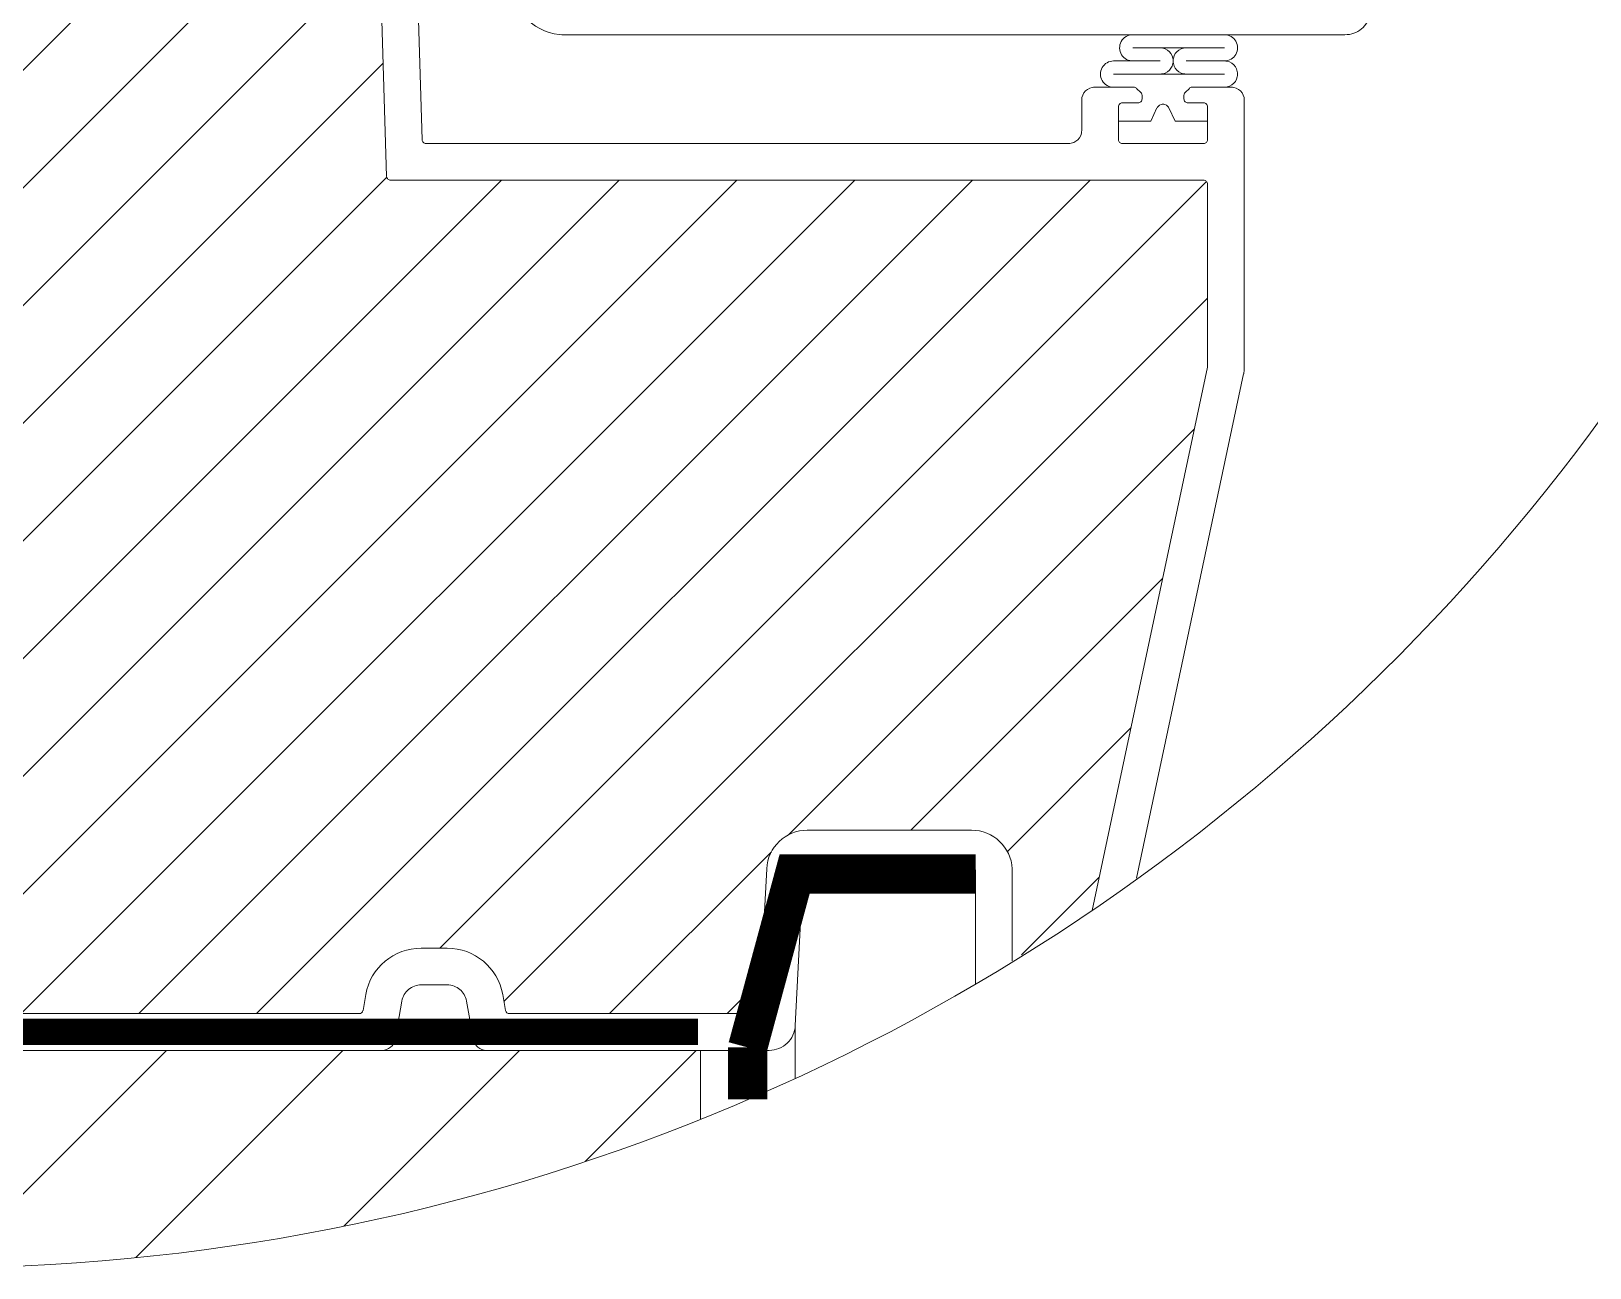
# Model space of a CAD drawing. Header units: millimetres. Extents: x 446 to 2479, y 3132 to 6007.
# Drawn here: x 905.1 to 1142.9, y 4570.7 to 4759.5 of the extents above; entities that cross this region are included whole.
import ezdxf
from ezdxf.xclip import XClip

# ---------------------------------------------------------------- set-up
doc = ezdxf.new("R2010")
doc.units = ezdxf.units.MM
doc.header["$LTSCALE"] = 30
doc.header["$XCLIPFRAME"] = 0
doc.linetypes.add('DASHED2', pattern=[0.375, 0.25, -0.125])
for name, color, linetype, lineweight in [('CONSTRUCTION', 40, 'Continuous', 20), ('FAKRO TEXT', 80, 'Continuous', 9), ('FAKRO WINDOW', 7, 'Continuous', 20)]:
    doc.layers.add(name, color=color, linetype=linetype, lineweight=lineweight)

# ---------------------------------------------------------------- blocks, each defined once
blk = doc.blocks.new('A$C618D56B3')
at = {"layer": 'FAKRO WINDOW'}
h = blk.add_hatch(dxfattribs=at)
h.set_pattern_fill('ANSI31', color=256, scale=2)
h.set_pattern_definition([(45, (-2342.7873, -8688.7484), (-4.490128, 4.490128), [])])
h.paths.add_polyline_path([(50.78, 217.89), (50.78, 273.39), (50.88, 273.15), (51, 273.56), (51.08, 273.86), (51.1, 273.93), (51.63, 273.93), (51.7, 273.76), (51.82, 273.31), (51.86, 273.12), (51.94, 273.33), (52.03, 273.71), (52.08, 273.85), (52.08, 273.85), (52.1, 273.93), (52.07, 273.93), (52.06, 273.93), (52.04, 273.96), (52, 274.03), (51.98, 274.15), (51.95, 274.3), (51.9, 274.57), (51.87, 274.81), (51.76, 275.75), (51.67, 276.24), (51.64, 276.37), (51.56, 276.65), (51.5, 276.84), (51.43, 277.12), (51.39, 277.34), (51.25, 276.88), (51.18, 276.59), (51.15, 276.51), (50.78, 276.51), (50.78, 306.78), (50.78, 308.68, -0.414214), (51.08, 308.98), (83.14, 308.98, -0.405042), (83.44, 308.69), (86.05, 225.67, 0.405042), (86.35, 225.38), (148.37, 225.38, -0.414214), (148.67, 225.08), (148.67, 211.11), (138.67, 164.02, -0.354119), (138.37, 163.78), (134.08, 163.78, -0.414072), (133.78, 164.08), (133.78, 172.52, 0.429347), (130.68, 175.78), (118.14, 175.78, 0.39896), (115.05, 172.84), (114.48, 162.06, -0.39896), (114.18, 161.78), (95.42, 161.78, -0.363402), (95.12, 162.03), (94.91, 163.23, 0.363402), (90.67, 166.78), (88.69, 166.78, 0.363402), (84.46, 163.23), (84.25, 162.03, -0.363402), (83.95, 161.78), (48.48, 161.78), (25.16, 161.78), (25.06, 162.05), (25.82, 162.56), (26.21, 162.88), (25.79, 162.91), (24.87, 162.81), (24.79, 162.8), (24.38, 163.94), (24.56, 164.07), (25.18, 164.47), (25.52, 164.77), (25.07, 164.78), (24.24, 164.69), (24.12, 164.68), (23.71, 165.82), (23.76, 165.86), (24.53, 166.37), (24.74, 166.56), (24.68, 166.66), (24.35, 166.66), (23.56, 166.56), (23.44, 166.56), (23.03, 167.7), (24.11, 168.42), (23.98, 168.54), (23.63, 168.54), (22.89, 168.44), (22.76, 168.43), (22.35, 169.57), (22.84, 169.91), (23.45, 170.32), (23.28, 170.43), (22.91, 170.42), (22.07, 170.33), (21.67, 171.46), (22.79, 172.21), (22.58, 172.31), (22.18, 172.29), (21.4, 172.21), (21, 173.34), (22.12, 174.11), (21.88, 174.2), (21.45, 174.16), (20.73, 174.09), (20.42, 174.94), (27.89, 177.66, 0.315299), (28.08, 177.94), (28.08, 190.73, -0.176327), (28.15, 190.92)])
h.paths.add_polyline_path([(56.6, 276.51), (56.56, 276.62), (56.56, 276.63)], flags=0)
h.paths.add_polyline_path([(56.45, 276.99), (56.46, 276.99), (56.46, 276.97)], flags=16)
h.paths.add_polyline_path([(56.65, 273.93), (56.63, 274), (56.65, 273.93)], flags=16)
h.paths.add_polyline_path([(61.95, 273.43), (62.06, 273.78), (62.1, 273.93), (62.29, 273.93), (65.62, 275.22), (62.29, 276.51), (61.61, 276.51), (61.53, 276.72), (61.44, 277.11), (61.44, 277.07), (61.42, 277.17), (61.36, 277.3), (61.2, 276.68), (61.13, 276.51), (60.6, 276.51), (60.57, 276.57), (60.53, 276.77), (60.48, 276.91), (60.42, 277.17), (60.36, 277.3), (60.25, 276.85), (60.24, 276.82), (60.15, 276.51), (59.6, 276.51), (59.52, 276.77), (59.48, 276.94), (59.41, 277.2), (59.35, 277.28), (59.3, 277.04), (59.2, 276.67), (59.14, 276.51), (58.6, 276.5), (58.58, 276.56), (58.53, 276.75), (58.47, 276.95), (58.43, 277.13), (58.37, 277.31), (58.32, 277.13), (58.25, 276.85), (58.24, 276.83), (58.15, 276.51), (57.6, 276.51), (57.51, 276.81), (57.48, 276.94), (57.38, 277.32), (57.32, 277.13), (57.28, 276.94), (57.17, 276.59), (57.17, 276.59), (57.15, 276.51), (56.51, 276.51), (56.54, 276.23), (56.59, 275.6), (56.66, 274.7), (56.72, 274.09), (56.79, 273.49), (56.77, 273.53), (56.82, 273.31), (56.87, 273.13), (56.93, 273.31), (56.99, 273.57), (57.02, 273.63), (57.09, 273.93), (57.64, 273.93), (57.72, 273.69), (57.77, 273.47), (57.83, 273.27), (57.88, 273.14), (58.05, 273.77), (58.12, 273.93), (58.65, 273.93), (58.67, 273.87), (58.71, 273.68), (58.77, 273.52), (58.83, 273.25), (58.84, 273.26), (58.87, 273.13), (58.93, 273.31), (59, 273.59), (59.01, 273.61), (59.1, 273.93), (59.64, 273.93), (59.72, 273.71), (59.81, 273.33), (59.8, 273.37), (59.81, 273.33), (59.81, 273.36), (59.84, 273.24), (59.89, 273.15), (59.93, 273.31), (60.05, 273.77), (60.12, 273.93), (60.65, 273.93), (60.68, 273.85), (60.71, 273.7), (60.79, 273.46), (60.82, 273.31), (60.88, 273.11), (61, 273.57), (61.1, 273.93), (61.65, 273.93), (61.74, 273.62), (61.78, 273.47), (61.87, 273.12), (61.93, 273.31)], flags=16)
h.paths.add_polyline_path([(60.79, 273.47), (60.76, 273.69), (60.71, 274.21), (60.65, 274.83), (60.58, 275.73), (60.53, 276.34), (60.46, 276.95), (60.45, 277.03), (60.48, 276.83), (60.53, 276.34), (60.58, 275.73), (60.65, 274.83), (60.71, 274.21), (60.78, 273.54)], flags=0)
h.paths.add_polyline_path([(62.04, 273.89), (62, 274.03), (62.05, 273.91)], flags=0)
h.paths.add_polyline_path([(59.52, 276.45), (59.47, 276.9), (59.46, 276.97), (59.5, 276.61)], flags=0)
h.paths.add_polyline_path([(61.24, 276.41), (61.17, 276.59), (61.14, 276.51), (61.18, 276.51), (61.19, 276.5), (61.21, 276.48), (61.24, 276.41), (61.27, 276.29), (61.32, 276.06), (61.33, 275.94), (61.29, 276.23)], flags=0)
h.paths.add_polyline_path([(61.9, 274.57), (61.87, 274.81), (61.79, 275.46), (61.73, 275.86), (61.66, 276.3), (61.63, 276.41), (61.65, 276.33), (61.68, 276.19), (61.73, 275.86), (61.79, 275.46), (61.88, 274.68)], flags=0)
h.paths.add_polyline_path([(60.95, 274.3), (60.88, 274.68), (60.87, 274.81), (60.92, 274.42)], flags=0)
h.paths.add_polyline_path([(60.08, 273.86), (60.04, 273.96), (60.09, 273.9)], flags=0)
h.paths.add_polyline_path([(60.21, 276.48), (60.16, 276.53), (60.18, 276.57)], flags=0)
h.paths.add_polyline_path([(60.29, 276.23), (60.27, 276.29), (60.3, 276.13), (60.36, 275.75), (60.38, 275.63), (60.35, 275.86)], flags=0)
h.paths.add_polyline_path([(60, 274.02), (59.98, 274.1), (60.01, 274)], flags=0)
h.paths.add_polyline_path([(59.61, 274.03), (59.6, 274.1), (59.57, 274.25), (59.51, 274.57), (59.46, 274.97), (59.36, 275.74), (59.28, 276.25), (59.27, 276.29), (59.3, 276.13), (59.35, 275.86), (59.38, 275.63), (59.46, 274.97), (59.51, 274.57), (59.59, 274.12)], flags=0)
h.paths.add_polyline_path([(59.09, 273.93), (59.07, 273.93), (59.06, 273.94), (59.04, 273.96), (59, 274.03), (58.98, 274.15), (58.95, 274.3), (58.9, 274.57), (58.87, 274.81), (58.79, 275.46), (58.74, 275.86), (58.65, 276.35), (58.62, 276.44), (58.64, 276.37), (58.67, 276.24), (58.74, 275.86), (58.79, 275.46), (58.88, 274.68), (58.96, 274.2), (59, 274.03), (59.07, 273.88)], flags=0)
h.paths.add_polyline_path([(58.3, 276.13), (58.37, 275.75), (58.38, 275.63), (58.33, 276.01)], flags=0)
h.paths.add_polyline_path([(58.08, 273.85), (58.04, 273.96), (58.09, 273.9)], flags=0)
h.paths.add_polyline_path([(57.98, 274.15), (57.95, 274.3), (57.88, 274.68), (57.87, 274.81), (57.9, 274.57), (57.96, 274.2)], flags=0)
h.paths.add_polyline_path([(57.61, 274.05), (57.6, 274.1), (57.57, 274.25), (57.51, 274.57), (57.46, 274.97), (57.36, 275.75), (57.29, 276.23), (57.27, 276.29), (57.3, 276.13), (57.35, 275.86), (57.38, 275.63), (57.46, 274.97), (57.51, 274.57), (57.58, 274.15)], flags=0)
h.paths.add_polyline_path([(55.6, 276.51), (55.61, 276.51), (55.63, 276.41)], flags=16)
h.paths.add_polyline_path([(52.17, 276.58), (52.21, 276.48), (52.16, 276.54)], flags=16)
h.paths.add_polyline_path([(52.82, 273.32), (52.81, 273.36), (52.8, 273.41)], flags=16)
h.paths.add_polyline_path([(53.09, 273.93), (53.08, 273.9), (53.07, 273.87), (53.05, 273.93)], flags=16)
h.paths.add_polyline_path([(52.6, 276.51), (52.61, 276.51), (52.63, 276.41)], flags=16)
h.paths.add_polyline_path([(53.21, 276.48), (53.16, 276.53), (53.17, 276.57)], flags=16)
h.paths.add_polyline_path([(53.29, 276.97), (53.31, 277.07), (53.3, 277)], flags=16)
h.paths.add_polyline_path([(55.08, 273.87), (55.1, 273.93), (55.1, 273.93)], flags=16)
h.paths.add_polyline_path([(54.81, 273.36), (54.8, 273.41), (54.82, 273.31)], flags=16)
h.paths.add_polyline_path([(54.63, 276.41), (54.6, 276.51), (54.61, 276.51)], flags=16)
h.paths.add_polyline_path([(55.21, 276.48), (55.17, 276.53), (55.17, 276.57)], flags=16)
h.paths.add_polyline_path([(55.3, 277.05), (55.3, 277.03), (55.3, 277.02)], flags=16)
h.paths.add_polyline_path([(56.04, 273.74), (56.08, 273.85), (56.08, 273.85), (56.1, 273.93), (56.07, 273.93), (56.05, 273.94), (56.04, 273.96), (56, 274.03), (55.98, 274.15), (55.95, 274.3), (55.88, 274.68), (55.87, 274.81), (55.92, 274.42), (55.98, 274.15), (56, 274.03), (56.07, 273.87), (55.92, 273.27), (55.9, 273.22), (55.88, 273.2), (55.86, 273.2), (55.85, 273.22), (55.83, 273.27), (55.81, 273.36), (55.79, 273.47), (55.74, 273.88), (55.67, 274.58), (55.58, 275.73), (55.53, 276.34), (55.45, 277.05), (55.38, 277.32), (55.34, 277.2), (55.36, 277.23), (55.37, 277.24), (55.4, 277.22), (55.42, 277.17), (55.44, 277.08), (55.47, 276.9), (55.53, 276.34), (55.58, 275.73), (55.67, 274.58), (55.74, 273.88), (55.81, 273.33), (55.78, 273.47), (55.83, 273.27), (55.88, 273.14)], flags=16)
h.paths.add_polyline_path([(57.09, 273.93), (57.07, 273.93), (57.06, 273.93), (57.04, 273.96), (57, 274.03), (56.98, 274.15), (56.95, 274.3), (56.88, 274.71), (56.87, 274.81), (56.9, 274.57), (56.96, 274.21), (57, 274.03), (57.07, 273.87)], flags=0)
h.paths.add_polyline_path([(56.17, 276.58), (56.21, 276.48), (56.16, 276.54)], flags=16)
h.paths.add_polyline_path([(56.3, 276.13), (56.36, 275.79), (56.38, 275.63), (56.32, 276.04)], flags=16)
h.paths.add_polyline_path([(55.67, 273.85), (55.61, 274.05), (55.6, 274.1), (55.57, 274.25), (55.51, 274.57), (55.47, 274.92), (55.37, 275.72), (55.29, 276.23), (55.27, 276.29), (55.3, 276.13), (55.35, 275.86), (55.38, 275.63), (55.47, 274.92), (55.51, 274.57), (55.59, 274.13), (55.61, 274.05), (55.65, 273.9)], flags=16)
h.paths.add_polyline_path([(54.45, 277.03), (54.45, 277.02), (54.46, 276.97)], flags=16)
h.paths.add_polyline_path([(54.15, 276.51), (54.17, 276.58), (54.2, 276.51)], flags=16)
h.paths.add_polyline_path([(54.64, 273.93), (54.61, 274.07), (54.65, 273.93)], flags=16)
h.paths.add_polyline_path([(53.97, 273.45), (54.04, 273.74), (54.08, 273.85), (54.1, 273.93), (54.07, 273.93), (54.06, 273.93), (54.04, 273.96), (54, 274.03), (53.98, 274.15), (53.95, 274.3), (53.9, 274.57), (53.87, 274.81), (53.79, 275.46), (53.74, 275.86), (53.66, 276.31), (53.64, 276.4), (53.63, 276.41), (53.63, 276.43), (53.5, 276.83), (53.49, 276.9), (53.38, 277.32), (53.34, 277.2), (53.36, 277.23), (53.37, 277.24), (53.4, 277.22), (53.42, 277.17), (53.43, 277.13), (53.45, 277.03), (53.48, 276.83), (53.54, 276.23), (53.6, 275.6), (53.67, 274.58), (53.74, 273.84), (53.8, 273.37), (53.78, 273.44), (53.71, 273.73), (53.67, 273.83), (53.6, 274.08), (53.6, 274.1), (53.62, 274.03), (53.67, 273.83), (53.71, 273.73), (53.81, 273.35), (53.8, 273.37), (53.83, 273.27), (53.88, 273.14), (53.92, 273.27)], flags=16)
h.paths.add_polyline_path([(54.95, 274.3), (54.91, 274.5), (54.87, 274.81), (54.79, 275.46), (54.74, 275.86), (54.66, 276.32), (54.64, 276.37), (54.68, 276.19), (54.74, 275.86), (54.79, 275.46), (54.87, 274.81), (54.93, 274.39)], flags=16)
h.paths.add_polyline_path([(54.29, 276.23), (54.27, 276.29), (54.3, 276.13), (54.36, 275.75), (54.38, 275.63), (54.35, 275.86)], flags=16)
h.paths.add_polyline_path([(52.98, 273.54), (52.97, 273.5), (52.94, 273.34)], flags=16)
h.paths.add_polyline_path([(52.48, 276.79), (52.48, 276.79), (52.49, 276.74)], flags=16)
h.paths.add_polyline_path([(52.65, 273.94), (52.63, 274), (52.65, 273.94)], flags=16)
h.paths.add_polyline_path([(52.95, 274.3), (52.88, 274.68), (52.87, 274.81), (52.92, 274.44)], flags=16)
h.paths.add_polyline_path([(53.29, 276.24), (53.27, 276.29), (53.3, 276.13), (53.37, 275.74), (53.38, 275.63), (53.35, 275.86)], flags=16)
h.paths.add_polyline_path([(52.3, 276.13), (52.36, 275.75), (52.38, 275.63), (52.33, 276)], flags=16)
h.paths.add_polyline_path([(56.42, 277.17), (56.36, 277.3), (56.33, 277.17), (56.35, 277.22), (56.36, 277.23), (56.38, 277.23), (56.41, 277.21)], flags=16)
h.paths.add_polyline_path([(54.43, 277.13), (54.37, 277.32), (54.33, 277.17), (54.35, 277.22), (54.36, 277.23), (54.39, 277.23), (54.42, 277.18)], flags=16)
h.paths.add_polyline_path([(52.45, 277.03), (52.42, 277.17), (52.37, 277.3), (52.33, 277.17), (52.35, 277.22), (52.36, 277.23), (52.39, 277.23), (52.4, 277.22), (52.42, 277.17), (52.44, 277.07), (52.44, 277.05)], flags=16)
h.paths.add_polyline_path([(12.19, 171.9, -0.131652), (12.32, 171.99), (13.47, 172.41), (17.94, 174.04), (17.34, 173.63), (17.24, 173.48), (17.41, 173.42), (17.83, 173.45), (18.3, 173.51), (18.74, 172.25), (18.33, 171.97), (18, 171.73), (17.92, 171.58), (18.11, 171.54), (18.97, 171.62), (19.42, 170.35), (18.97, 170.06), (18.65, 169.83), (18.6, 169.7), (18.82, 169.65), (19.64, 169.74), (20.1, 168.47), (19.6, 168.16), (19.31, 167.93), (19.29, 167.81), (19.53, 167.78), (20.02, 167.83), (20.32, 167.86), (20.78, 166.6), (20.24, 166.25), (19.98, 166.04), (19.98, 165.92), (20.25, 165.9), (20.76, 165.96), (21, 165.98), (21.46, 164.72), (20.88, 164.35), (20.64, 164.14), (20.67, 164.03), (20.96, 164.02), (21.69, 164.1), (22.14, 162.83), (21.98, 162.72), (21.53, 162.44), (21.31, 162.24), (21.36, 162.14), (21.68, 162.14), (22.36, 162.22), (22.51, 161.78), (4.34, 161.78, -0.63707), (4.11, 162.27)])
at = {"layer": 'FAKRO WINDOW', "linetype": 'Continuous'}
for p, q in [((88.76, 228.47), (86.09, 313.41)), ((86.05, 225.67), (83.44, 308.69)), ((159.16, 236.48), (99.61, 236.48)), ((142.97, 235.48), (149.97, 235.48)), ((141.51, 234.48), (145.06, 234.48)), ((149.97, 234.48), (147.05, 234.48)), ((141.51, 233.48), (149.97, 233.48)), ((141.83, 233.48), (149.73, 233.48)), ((141.83, 232.48), (140.08, 232.48)), ((141.83, 232.48), (140.08, 232.48)), ((143.05, 232.48), (140.08, 232.48)), ((143.05, 232.48), (140.08, 232.48)), ((143.59, 232.07), (143.26, 232.39)), ((143.59, 232.07), (143.26, 232.39)), ((147.29, 232.39), (146.97, 232.07)), ((147.29, 232.39), (146.97, 232.07)), ((150.48, 232.48), (147.5, 232.48)), ((150.48, 232.48), (147.5, 232.48)), ((150.48, 232.48), (149.73, 232.48)), ((150.48, 232.48), (149.73, 232.48)), ((139.08, 231.48), (139.08, 229.18)), ((139.08, 231.48), (139.08, 229.18)), ((139.08, 231.48), (139.08, 229.18)), ((139.08, 231.48), (139.08, 229.18)), ((141.88, 228.48), (141.88, 230.98)), ((141.88, 228.48), (141.88, 230.98)), ((142.18, 231.28), (143.38, 231.28)), ((142.18, 231.28), (143.38, 231.28)), ((143.68, 231.58), (143.68, 231.86)), ((143.68, 231.58), (143.68, 231.86)), ((144.82, 230.89), (144.35, 229.88)), ((144.82, 230.89), (144.35, 229.88)), ((144.35, 229.88), (144.82, 230.89)), ((144.35, 229.88), (144.82, 230.89)), ((146.2, 229.88), (145.73, 230.89)), ((146.2, 229.88), (145.73, 230.89)), ((145.73, 230.89), (146.2, 229.88)), ((145.73, 230.89), (146.2, 229.88)), ((146.88, 231.86), (146.88, 231.58)), ((146.88, 231.86), (146.88, 231.58)), ((147.18, 231.28), (148.38, 231.28)), ((147.18, 231.28), (148.38, 231.28)), ((148.68, 230.98), (148.68, 228.48)), ((148.68, 230.98), (148.68, 228.48)), ((151.48, 211.02), (151.48, 231.48)), ((141.88, 228.48), (141.88, 229.88)), ((144.35, 229.88), (141.88, 229.88)), ((141.88, 228.48), (141.88, 229.88)), ((144.35, 229.88), (141.88, 229.88)), ((141.88, 229.88), (144.35, 229.88)), ((141.88, 229.88), (144.35, 229.88)), ((148.68, 229.88), (146.2, 229.88)), ((148.68, 229.88), (146.2, 229.88)), ((146.2, 229.88), (148.68, 229.88)), ((146.2, 229.88), (148.68, 229.88)), ((148.68, 229.88), (148.68, 228.48)), ((148.68, 229.88), (148.68, 228.48)), ((138.08, 228.18), (89.06, 228.18)), ((148.38, 228.18), (142.18, 228.18)), ((148.37, 225.38), (86.35, 225.38)), ((148.67, 211.11), (148.67, 225.08)), ((138.67, 164.02), (148.67, 211.11)), ((141.22, 162.56), (151.43, 210.61)), ((130.68, 175.78), (118.14, 175.78)), ((115.05, 172.84), (114.48, 162.06)), ((117.22, 160.88), (117.84, 172.7)), ((118.14, 172.98), (130.68, 172.98)), ((130.98, 172.68), (130.98, 161.98)), ((133.78, 172.84), (133.78, 164.08)), ((90.67, 166.78), (88.69, 166.78)), ((84.25, 162.03), (84.46, 163.23)), ((88.69, 163.98), (90.67, 163.98)), ((95.12, 162.03), (94.91, 163.23)), ((83.95, 161.78), (48.48, 161.78)), ((86.69, 159.8), (87.21, 162.74)), ((92.15, 162.74), (92.68, 159.8)), ((114.18, 161.78), (95.42, 161.78)), ((27.41, 158.98), (85.7, 158.98)), ((93.66, 158.98), (115.23, 158.98))]:
    blk.add_line(p, q, dxfattribs=at)
for centre, radius, start, end in [((99.61, 240.48), 4, 181.7954, 270), ((159.16, 238.48), 2, 270, 348), ((142.97, 235.48), 1, 90, 272.4001), ((145.06, 234.48), 1, 270, 90), ((147.05, 234.48), 1, 90, 270), ((149.97, 235.48), 1, 270, 90.044), ((141.51, 233.48), 1, 90, 270.0335), ((149.97, 233.48), 1, 270, 90), ((140.08, 231.48), 1, 90, 180), ((140.08, 231.48), 1, 90, 180), ((140.08, 231.48), 1, 90, 180), ((140.08, 231.48), 1, 90, 180), ((143.05, 232.18), 0.3, 45.1134, 90), ((143.05, 232.18), 0.3, 45.1134, 90), ((143.38, 231.86), 0.3, 0, 45.1134), ((143.38, 231.86), 0.3, 0, 45.1134), ((147.18, 231.86), 0.3, 135, 180), ((147.18, 231.86), 0.3, 135, 180), ((147.5, 232.18), 0.3, 90, 135), ((147.5, 232.18), 0.3, 90, 135), ((150.48, 231.48), 1, 0, 90), ((150.48, 231.48), 1, 0, 90), ((150.48, 231.48), 1, 0, 90), ((150.48, 231.48), 1, 0, 90), ((142.18, 230.98), 0.3, 90, 180), ((142.18, 230.98), 0.3, 90, 180), ((143.38, 231.58), 0.3, 270, 0), ((143.38, 231.58), 0.3, 270, 0), ((145.28, 230.68), 0.5, 25, 155), ((145.28, 230.68), 0.5, 25, 155), ((145.28, 230.68), 0.5, 25, 155), ((145.28, 230.68), 0.5, 25, 155), ((147.18, 231.58), 0.3, 180, 270), ((147.18, 231.58), 0.3, 180, 270), ((148.38, 230.98), 0.3, 0, 90), ((148.38, 230.98), 0.3, 0, 90), ((89.06, 228.48), 0.3, 181.8, 270), ((138.08, 229.18), 1, 270, 0), ((142.18, 228.48), 0.3, 180, 270), ((148.38, 228.48), 0.3, 270, 0), ((86.35, 225.68), 0.3, 181.8, 270), ((148.37, 225.08), 0.3, 0, 90), ((149.48, 211.02), 2, 348, 0), ((118.14, 172.68), 3.1, 90, 177), ((130.68, 172.68), 3.1, 3, 90), ((118.14, 172.68), 0.3, 90, 177), ((130.68, 172.68), 0.3, 0, 90), ((88.69, 162.48), 4.3, 90, 169.8849), ((90.67, 162.48), 4.3, 10.1151, 90), ((88.69, 162.48), 1.5, 90, 169.8849), ((90.67, 162.48), 1.5, 10.1151, 90), ((83.95, 162.08), 0.3, 270, 349.8849), ((95.42, 162.08), 0.3, 190.1151, 270), ((114.18, 162.08), 0.3, 270, 357), ((115.23, 160.98), 2, 270, 357), ((85.7, 159.98), 1, 270, 349.8849), ((93.66, 159.98), 1, 190.1151, 270)]:
    blk.add_arc(centre, radius, start, end, dxfattribs=at)
blk = doc.blocks.new('A$C234713B4')
at = {"layer": 'CONSTRUCTION'}
for p, q in [((475.1, 58.5), (475.1, 43.29)), ((447.58, 36.97), (447.58, 28.94)), ((267.95, 33.18), (430.57, 33.18)), ((433.11, 33.18), (433.11, 22.7))]:
    blk.add_line(p, q, dxfattribs=at)
at = {"layer": 'CONSTRUCTION', "lineweight": -2}
for p, q in [((318.46, 0), (351.64, 33.18)), ((433.11, 33.18), (335.03, 33.18)), ((346.95, 1.55), (378.58, 33.18)), ((378.72, 6.37), (405.52, 33.18)), ((415.53, 16.24), (432.46, 33.18))]:
    blk.add_line(p, q, dxfattribs=at)
at = {"layer": 'CONSTRUCTION', "linetype": 'Continuous'}
blk.add_line((347.72, 33.18), (441.18, 33.18), dxfattribs=at)
at = {"layer": 'CONSTRUCTION', "linetype": 'DASHED2', "ltscale": 4, "const_width": 6}
blk.add_lwpolyline([(440.33, 33.63), (447.49, 60.08), (475.1, 60.08)], dxfattribs=at)
at = {"layer": 'CONSTRUCTION', "linetype": 'DASHED2', "ltscale": 2}
for points, const_width in [([(432.73, 36), (268.61, 36)], 4), ([(440.33, 25.71), (440.33, 33.63)], 6)]:
    blk.add_lwpolyline(points, dxfattribs=dict(at, const_width=const_width))
at = {"layer": 'FAKRO TEXT'}
blk.add_arc((315.54, 315.58), 315.59, 92.1186, 85.9301, dxfattribs=at)
at = {"color": 3}
ref = blk.add_blockref('A$C618D56B3', (213.14, -284.78), dxfattribs=dict(at, xscale=2, yscale=2, zscale=2))
XClip(ref).set_block_clipping_path([(45.3692851623, 457.8647714649), (34.1651815415, 457.0501554797), (23.0474279709, 455.4404683392), (12.0723723522, 453.0438683904), (1.295639354, 449.872502276), (-9.2281515102, 445.9424433713), (-19.4456627085, 441.2736103201), (-29.3051090206, 435.8896660813), (-38.7565199998, 429.8178979986), (-47.7519932371, 423.0890795002), (-56.2459371443, 415.7373141306), (-64.1953020249, 407.7998627044), (-71.5597982619, 399.3169544577), (-78.3021005172, 390.3315831551), (-84.388036907, 380.8892891856), (-89.7867621938, 371.0379287503), (-94.4709141197, 360.8274313147), (-98.4167520853, 350.3095465513), (-101.6042774741, 339.537582058), (-104.0173350109, 328.5661331805), (-105.6436946416, 317.4508063073), (-106.4751135181, 306.2479370409), (-106.5073777757, 295.0143046735), (-105.7403238902, 283.8068444133), (-104.1778395062, 272.6823588208), (-101.8278437342, 261.6972299177), (-98.7022470135, 250.9071334266), (-94.8168907475, 240.3667565911), (-90.1914670143, 230.1295210055), (-84.8494187623, 220.2473118587), (-78.8178209944, 210.770214966), (-72.1272435445, 201.7462629197), (-64.8115961406, 193.2211916467), (-56.9079565413, 185.2382086057), (-48.4563826149, 177.8377738), (-39.4997093149, 171.0573947144), (-30.0833315805, 164.9314362171), (-20.2549742624, 159.4909463884), (-10.0644502395, 154.7634991611), (0.4365920463, 150.7730545671), (11.1949303596, 147.5398373019), (22.1560384162, 145.0802342199), (33.2643622376, 143.4067112813), (44.4636017147, 142.527750371), (55.6969959522, 142.4478063101), (66.9076109488, 143.1672842775), (78.0386281548, 144.6825377566), (89.0336324447, 146.9858870166), (99.8368980444, 150.0656580357), (110.3936709656, 153.9062416681), (120.6504465142, 158.488172756), (130.555240467, 163.7882287839), (140.0578525428, 169.7795475773), (149.1101208311, 176.4317634476), (157.6661658902, 183.711161094), (165.6826232776, 191.5808464818), (173.1188633327, 200.0009338323), (179.9371970996, 208.9287477748), (186.1030673451, 218.3190396373), (191.5852237047, 228.1242167798), (196.3558810683, 238.294583807), (200.3908604026, 248.7785944384), (203.6697112976, 259.5231127596), (206.1758156148, 270.4736825301), (207.8964717127, 281.5748031826), (208.8229588222, 292.7702111155), (208.9505812463, 304.0031648528), (208.2786921584, 315.2167326258), (206.8106968816, 326.3540809195), (204.5540356286, 337.3587625204), (201.5201457934, 348.1750026072), (197.7244039829, 358.7479814332), (193.1860480842, 369.0241121683), (187.9280797612, 378.9513124917), (181.9771478761, 388.4792685605), (175.3634134255, 397.5596900135), (168.1203966755, 406.1465547211), (160.284807272, 414.196342038), (151.8963581858, 421.6682533782), (142.997564436, 428.5244189936), (133.633527612, 434.7300899087), (123.8517072859, 440.253814038), (113.7016804743, 445.0675955941), (103.2348903675, 449.1470369783), (92.5043856014, 452.4714624344), (81.5645513921, 455.0240228392), (70.470833896, 456.7917810986), (62.4017312415, 457.5747034427)])

msp = doc.modelspace()

# ---------------------------------------------------------------- block references
at = {"layer": 'FAKRO WINDOW'}
msp.add_blockref('A$C234713B4', (574.05, 4570.75), dxfattribs=at)

doc.saveas('drawing.dxf')
